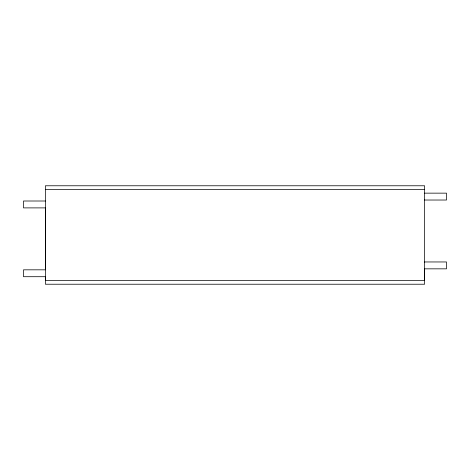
<?xml version="1.0" encoding="UTF-8"?>
<svg xmlns="http://www.w3.org/2000/svg" width="470" height="470" viewBox="0 0 470 470"><rect width="100%" height="100%" fill="white"/><g stroke="black" fill="none" stroke-linecap="round" stroke-linejoin="round"><path stroke-width="0.7" d="M424.61 262.348L424.61 199.627M45.39 189.457L424.61 189.457M424.61 193.147L446.5 193.147L446.5 200.026L424.61 200.026L424.61 185.773L45.39 185.773L45.39 201.089M45.39 276.707L23.5 276.707L23.5 269.827L45.39 269.827L45.39 207.893L23.5 207.893L23.5 201.007L45.39 201.007L45.39 280.396L424.61 280.396L424.61 268.84L446.5 268.84L446.5 261.96L424.61 261.96L424.61 284.227L45.39 284.227L45.39 276.936"/></g></svg>
